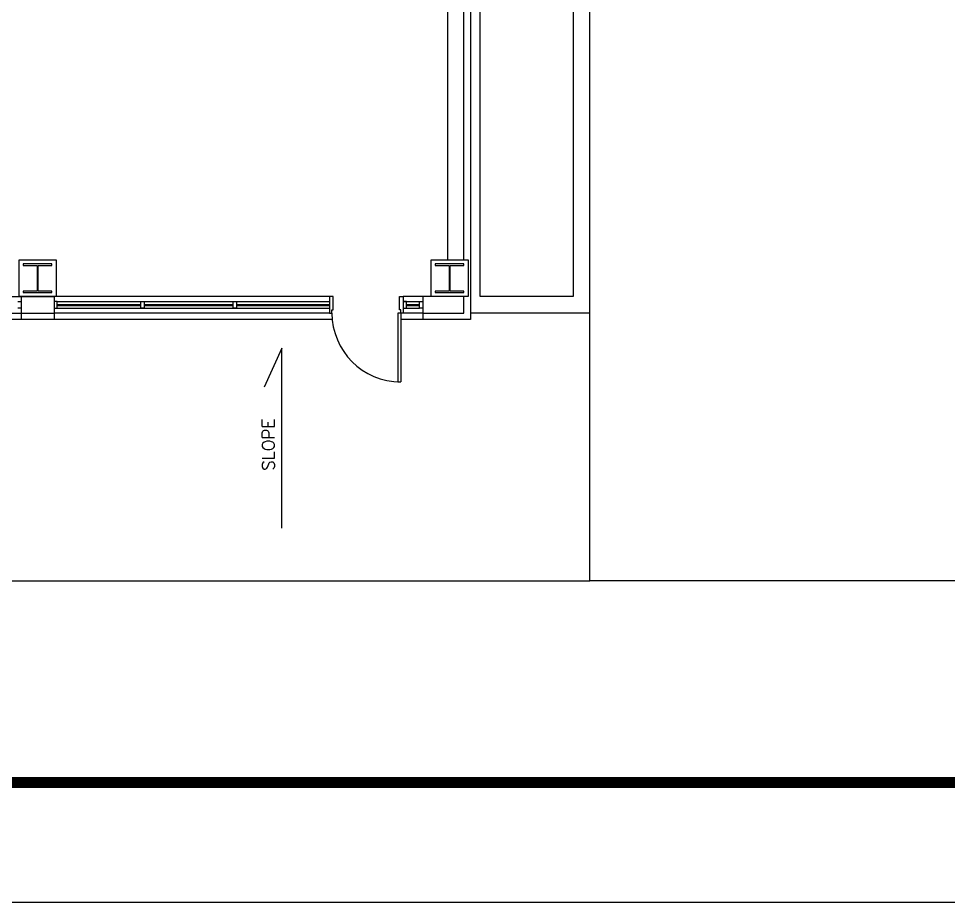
# Model space of a CAD drawing. Header units: millimetres. Extents: x 83956 to 461956, y 36707 to 125807.
# Drawn here: x 123363 to 134705, y 36707 to 47495 of the extents above; entities that cross this region are included whole.
import ezdxf
from ezdxf.enums import TextEntityAlignment as Align

# ---------------------------------------------------------------- set-up
doc = ezdxf.new("R2010")
doc.units = ezdxf.units.MM
doc.header["$LTSCALE"] = 100
doc.header["$MEASUREMENT"] = 0
doc.linetypes.add('ACAD_ISO05W100', pattern=[33, 24, -3, 0, -3, 0, -3])
doc.layers.get('0').update_dxf_attribs({"linetype": 'CONTINUOUS'})
doc.layers.get('Defpoints').update_dxf_attribs({"linetype": 'CONTINUOUS'})
doc.layers.add('ARCH', color=9, linetype='CONTINUOUS')
doc.layers.add('FORM', color=8, linetype='CONTINUOUS')
doc.styles.add('GHS', font='romans.shx', dxfattribs={"bigfont": 'ghs.shx'})

# ---------------------------------------------------------------- blocks, each defined once
blk = doc.blocks.new('PMC-FORMV')
at = {"layer": 'Defpoints'}
blk.add_lwpolyline([(0, 0), (0, 29700), (42000, 29700), (42000, 0)], close=True, dxfattribs=at)
at = {"layer": 'FORM', "const_width": 90.2}
blk.add_lwpolyline([(1543.7, 975), (1543.7, 28725), (40743.7, 28725), (40743.7, 975)], close=True, dxfattribs=at)

msp = doc.modelspace()

# ---------------------------------------------------------------- linework, layer by layer
msp.add_lwpolyline([(86272, 79795), (138316, 79795), (138316, 38170), (86272, 38170)], close=True)
at = {"layer": 'ARCH', "linetype": 'ByBlock', "ltscale": 2}
for p, q in [((128875, 59405), (128875, 43821)), ((118695, 44101), (123395, 44101)), ((123355, 44041), (123395, 44041)), ((123395, 44041), (123395, 44016)), ((127155, 44101), (123795, 44101)), ((123835, 44041), (123795, 44041)), ((123795, 44041), (123795, 44016)), ((123835, 44041), (127155, 44041)), ((123835, 44041), (127155, 44041)), ((123835, 44041), (127155, 44041)), ((123835, 43961), (123835, 44041)), ((124855, 44041), (124895, 44041)), ((124855, 43961), (124855, 44041)), ((124895, 44041), (124895, 43961)), ((125980, 44041), (126020, 44041)), ((125980, 43961), (125980, 44041)), ((126020, 44041), (126020, 43961)), ((128295, 44101), (128055, 44101)), ((128055, 44041), (128255, 44041)), ((128055, 44041), (128255, 44041)), ((128055, 44041), (128255, 44041)), ((128095, 44041), (128055, 44041)), ((128055, 44041), (128055, 44016)), ((128095, 43961), (128095, 44041)), ((128255, 43961), (128255, 44041)), ((128255, 44041), (128295, 44041)), ((128295, 44041), (128295, 44016)), ((118695, 43901), (123395, 43901)), ((123395, 43961), (123355, 43961)), ((123395, 43986), (123395, 43961)), ((123395, 43901), (123395, 43821)), ((123795, 43986), (123795, 43961)), ((123795, 43961), (123835, 43961)), ((127155, 43901), (123795, 43901)), ((123795, 43901), (123795, 43821)), ((123835, 44007), (124855, 44007)), ((123835, 43995), (124855, 43995)), ((123835, 43961), (127155, 43961)), ((123835, 43961), (127155, 43961)), ((123835, 43961), (127155, 43961)), ((124895, 43961), (124855, 43961)), ((124895, 44007), (125980, 44007)), ((124895, 43995), (125980, 43995)), ((126020, 43961), (125980, 43961)), ((126020, 44007), (127155, 44007)), ((126020, 43995), (127155, 43995)), ((128055, 43986), (128055, 43961)), ((128055, 43961), (128255, 43961)), ((128055, 43961), (128255, 43961)), ((128055, 43961), (128255, 43961)), ((128055, 43961), (128095, 43961)), ((128295, 43901), (128055, 43901)), ((128095, 44007), (128255, 44007)), ((128095, 43995), (128255, 43995)), ((128295, 43961), (128255, 43961)), ((128295, 43986), (128295, 43961)), ((128295, 43901), (128295, 43821)), ((127189, 43821), (98115, 43821)), ((128875, 43821), (128025, 43821))]:
    msp.add_line(p, q, dxfattribs=at)
at = {"layer": 'ARCH', "ltscale": 2}
for p, q in [((130328, 54413), (130328, 43901)), ((128995, 44101), (128995, 54213)), ((130128, 54213), (130128, 44101)), ((128595, 54001), (128595, 44551)), ((128795, 44551), (128795, 54001)), ((123370, 44551), (123820, 44551)), ((123370, 44101), (123370, 44551)), ((123820, 44551), (123820, 44101)), ((128395, 44551), (128845, 44551)), ((128395, 44101), (128395, 44551)), ((128845, 44551), (128845, 44101)), ((123820, 44101), (123370, 44101)), ((123395, 44101), (123395, 43901)), ((123395, 44101), (123795, 44101)), ((123795, 44101), (123795, 43901)), ((128295, 44101), (128295, 43901)), ((128795, 44101), (128295, 44101)), ((128845, 44101), (128395, 44101)), ((128795, 43901), (128795, 44101)), ((130128, 44101), (128995, 44101)), ((123395, 43901), (123795, 43901)), ((128295, 43901), (128595, 43901)), ((130328, 43901), (128875, 43901)), ((126573, 43473), (126357, 42996)), ((126573, 41274), (126573, 43473))]:
    msp.add_line(p, q, dxfattribs=at)
at = {"layer": 'ARCH', "linetype": 'ACAD_ISO05W100', "ltscale": 180}
for p, q in [((130332, 40634), (130332, 52193)), ((112296, 40635), (130332, 40634))]:
    msp.add_line(p, q, dxfattribs=at)
at = {"layer": 'ARCH'}
for p, q in [((123770, 44501), (123420, 44501)), ((123420, 44501), (123420, 44482)), ((123420, 44482), (123589, 44482)), ((123589, 44482), (123589, 44170)), ((123601, 44170), (123601, 44482)), ((123601, 44482), (123770, 44482)), ((123770, 44482), (123770, 44501)), ((128795, 44501), (128445, 44501)), ((128445, 44501), (128445, 44482)), ((128445, 44482), (128614, 44482)), ((128614, 44482), (128614, 44170)), ((128626, 44170), (128626, 44482)), ((128626, 44482), (128795, 44482)), ((128795, 44482), (128795, 44501)), ((123589, 44170), (123420, 44170)), ((123420, 44170), (123420, 44151)), ((123420, 44151), (123770, 44151)), ((123770, 44170), (123601, 44170)), ((123770, 44151), (123770, 44170)), ((128614, 44170), (128445, 44170)), ((128445, 44170), (128445, 44151)), ((128445, 44151), (128795, 44151)), ((128795, 44170), (128626, 44170)), ((128795, 44151), (128795, 44170)), ((127185, 44101), (127155, 44101)), ((127155, 44101), (127155, 43901)), ((127200, 44101), (127185, 44101)), ((127185, 44101), (127185, 44101)), ((127200, 43941), (127200, 44101)), ((128010, 43941), (128010, 44101)), ((128010, 44101), (128025, 44101)), ((128025, 44101), (128025, 44101)), ((128025, 44101), (128055, 44101)), ((128055, 44101), (128055, 43901)), ((127155, 43901), (127185, 43901)), ((127185, 43901), (127185, 43941)), ((127185, 43941), (127200, 43941)), ((128025, 43901), (127990, 43901)), ((127990, 43901), (127990, 43061)), ((128025, 43941), (128010, 43941)), ((128025, 43901), (128025, 43941)), ((128025, 43901), (128025, 43061)), ((128055, 43901), (128025, 43901)), ((128595, 43901), (128795, 43901)), ((127990, 43061), (128025, 43061)), ((138316, 40634), (130332, 40634))]:
    msp.add_line(p, q, dxfattribs=at)
msp.add_arc((128025, 43901), 840, 180, 270, dxfattribs=at)

# ---------------------------------------------------------------- block references
at = {"layer": 'FORM', "xscale": 1.5, "yscale": 1.5, "zscale": 1.5}
msp.add_blockref('PMC-FORMV', (83956, 36707), dxfattribs=at)

# ---------------------------------------------------------------- texts
at = {"layer": 'ARCH', "style": 'GHS'}
msp.add_text('SLOPE', height=150, rotation=90, dxfattribs=at).set_placement((126410, 42295), align=Align.MIDDLE)

doc.saveas('drawing.dxf')
